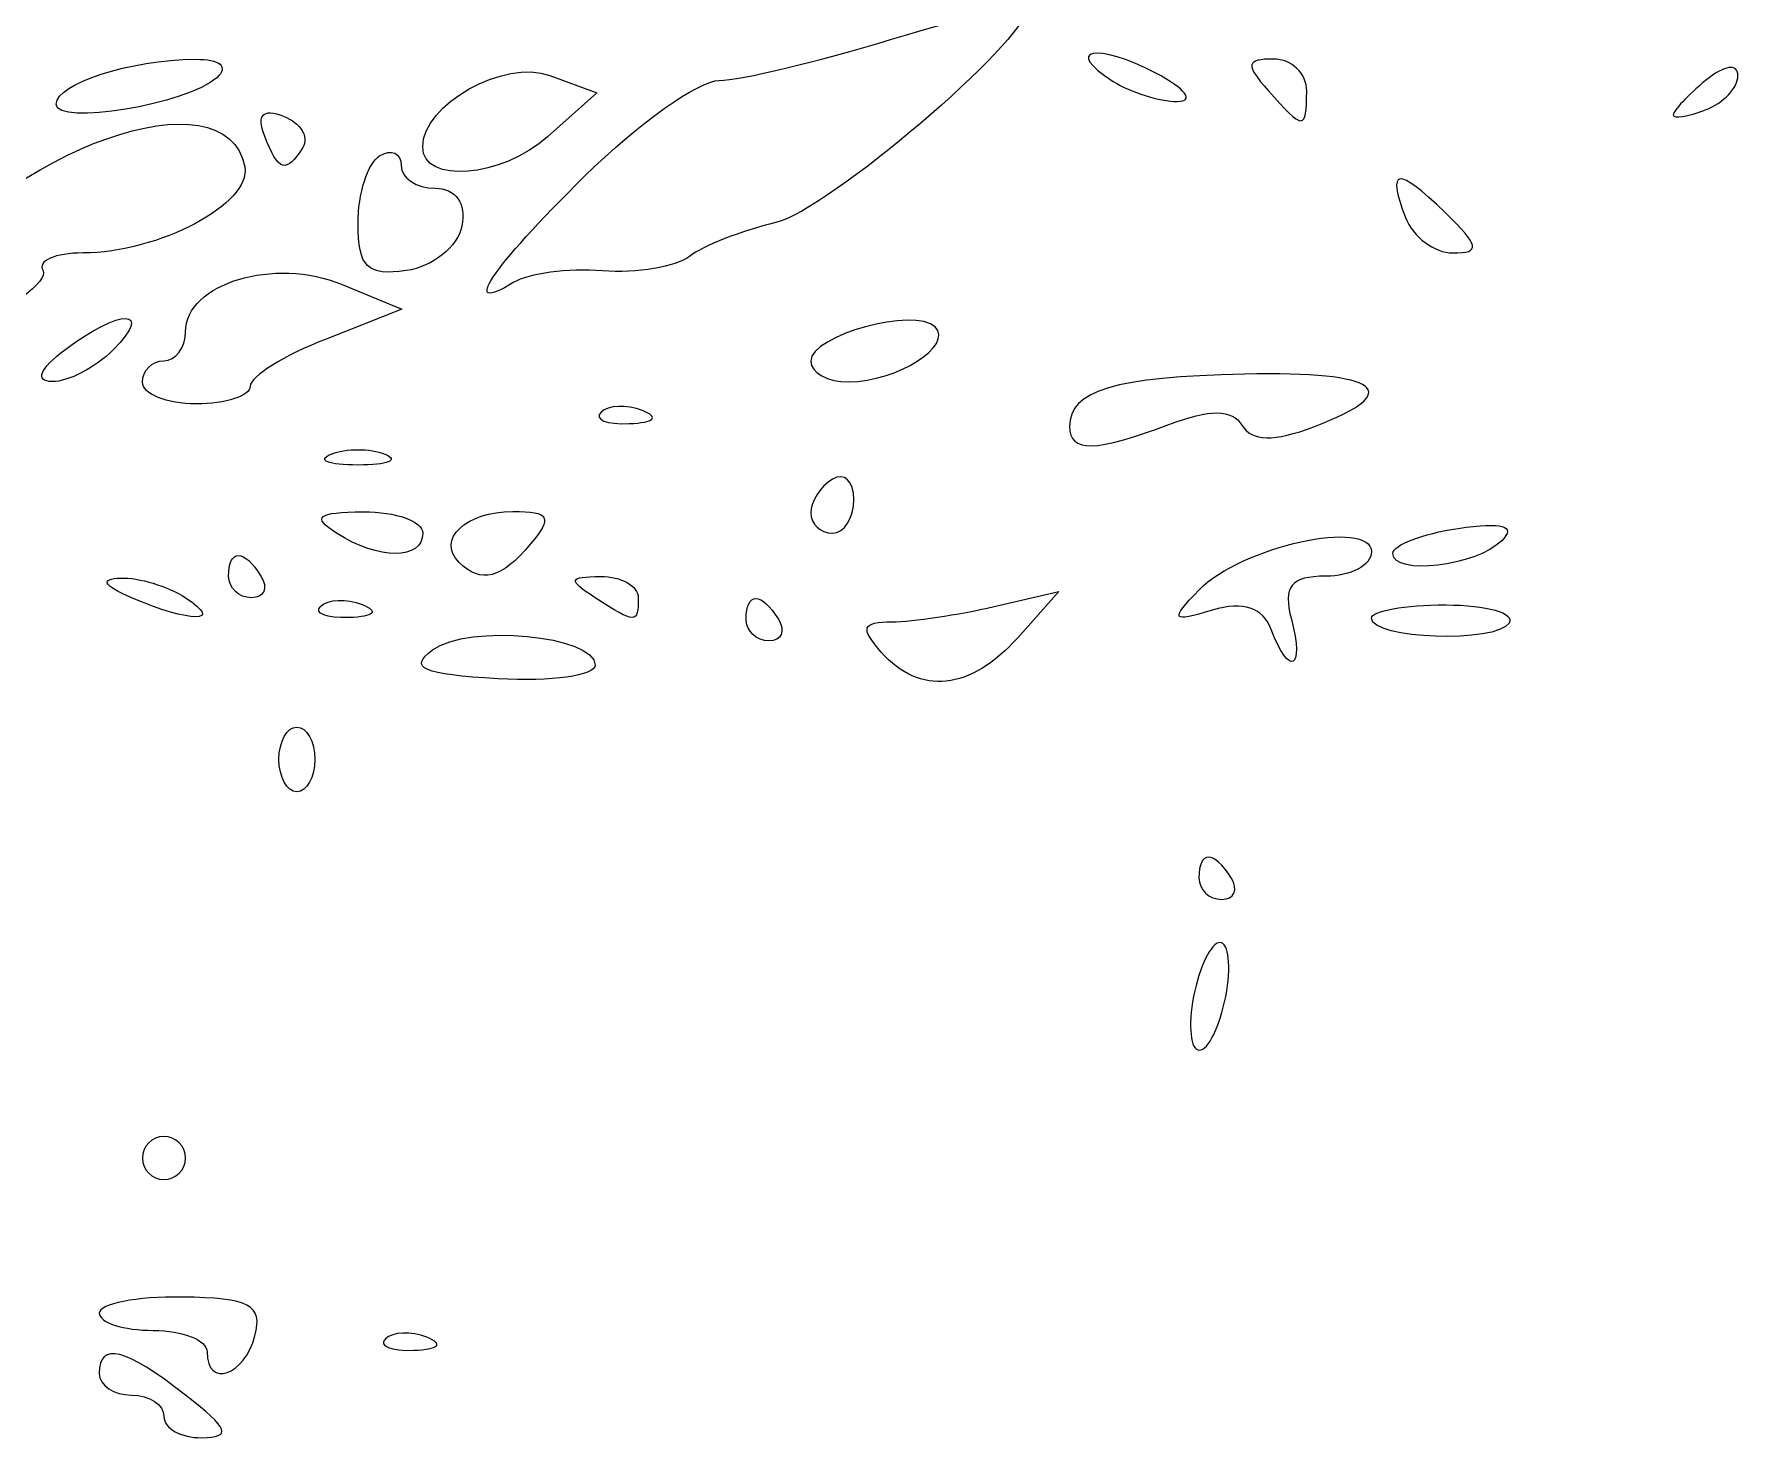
# Model space of a CAD drawing. Header units: centimetres. Extents: x -12.1 to 12.1, y -9.6 to 9.6.
# Drawn here: x 4.548 to 6.639, y -7.845 to -6.121 of the extents above; entities that cross this region are included whole.
import ezdxf

# ---------------------------------------------------------------- set-up
doc = ezdxf.new("R2010")
doc.units = ezdxf.units.CM
doc.header["$MEASUREMENT"] = 0
doc.layers.add('Layer 1', color=7, linetype='Continuous')

msp = doc.modelspace()

# ---------------------------------------------------------------- linework, layer by layer
at = {"layer": 'Layer 1'}
for points, knots in [([(5.24583, -6.41216), (5.28798, -6.41538), (5.33594, -6.40744), (5.35243, -6.39454), (5.35243, -6.39454), (5.3689, -6.38163), (5.41668, -6.36286), (5.45861, -6.35282), (5.45861, -6.35282), (5.52309, -6.33738), (5.76603, -6.13006), (5.76603, -6.09047), (5.76603, -6.09047), (5.76603, -6.08338), (5.69162, -6.10021), (5.60067, -6.12787), (5.60067, -6.12787), (5.50972, -6.15553), (5.41454, -6.17825), (5.38915, -6.17836), (5.38915, -6.17836), (5.36377, -6.17847), (5.28936, -6.23145), (5.22379, -6.29609), (5.22379, -6.29609), (5.10872, -6.40953), (5.0699, -6.4677), (5.13689, -6.4263), (5.13689, -6.4263), (5.15466, -6.41531), (5.20369, -6.40895), (5.24583, -6.41216)], [0, 0, 0, 0, 0.1111111, 0.1111111, 0.1111111, 0.1111111, 0.2222222, 0.2222222, 0.2222222, 0.2222222, 0.3333333, 0.3333333, 0.3333333, 0.3333333, 0.4444444, 0.4444444, 0.4444444, 0.4444444, 0.5555556, 0.5555556, 0.5555556, 0.5555556, 0.6666667, 0.6666667, 0.6666667, 0.6666667, 0.7777778, 0.7777778, 0.7777778, 0.7777778, 1, 1, 1, 1]), ([(5.87263, -6.1796), (5.80964, -6.13976), (5.85261, -6.13135), (5.92478, -6.16938), (5.92478, -6.16938), (5.96124, -6.1886), (5.97311, -6.20423), (5.95124, -6.20423), (5.95124, -6.20423), (5.92941, -6.20422), (5.89404, -6.19313), (5.87263, -6.1796)], [0, 0, 0, 0, 0.25, 0.25, 0.25, 0.25, 0.5, 0.5, 0.5, 0.5, 1, 1, 1, 1]), ([(4.45433, -6.49143), (4.51949, -6.45977), (4.56673, -6.42405), (4.55931, -6.41205), (4.55931, -6.41205), (4.55189, -6.40005), (4.57392, -6.39023), (4.60826, -6.39023), (4.60826, -6.39023), (4.70115, -6.39023), (4.81525, -6.32963), (4.80696, -6.2847), (4.80696, -6.2847), (4.78509, -6.16614), (4.5142, -6.26199), (4.3956, -6.43025), (4.3956, -6.43025), (4.34957, -6.49555), (4.3173, -6.54898), (4.32389, -6.54898), (4.32389, -6.54898), (4.33048, -6.54898), (4.38918, -6.52308), (4.45433, -6.49143)], [0, 0, 0, 0, 0.1428571, 0.1428571, 0.1428571, 0.1428571, 0.2857143, 0.2857143, 0.2857143, 0.2857143, 0.4285714, 0.4285714, 0.4285714, 0.4285714, 0.5714286, 0.5714286, 0.5714286, 0.5714286, 0.7142857, 0.7142857, 0.7142857, 0.7142857, 1, 1, 1, 1]), ([(4.77252, -6.17506), (4.78753, -6.16135), (4.77687, -6.15225), (4.74606, -6.15247), (4.74606, -6.15247), (4.6662, -6.15303), (4.57541, -6.18228), (4.57541, -6.20745), (4.57541, -6.20745), (4.57541, -6.23447), (4.73645, -6.20802), (4.77252, -6.17506)], [0, 0, 0, 0, 0.25, 0.25, 0.25, 0.25, 0.5, 0.5, 0.5, 0.5, 1, 1, 1, 1]), ([(5.18115, -6.17235), (5.12526, -6.15168), (5.0252, -6.20798), (5.0252, -6.2601), (5.0252, -6.2601), (5.0252, -6.30592), (5.12179, -6.29811), (5.17842, -6.24771), (5.17842, -6.24771), (5.17842, -6.24771), (5.23903, -6.19376), (5.23903, -6.19376), (5.23903, -6.19376), (5.23903, -6.19376), (5.18115, -6.17235), (5.18115, -6.17235)], [0, 0, 0, 0, 0.2, 0.2, 0.2, 0.2, 0.4, 0.4, 0.4, 0.4, 0.6, 0.6, 0.6, 0.6, 1, 1, 1, 1]), ([(6.06264, -6.19079), (6.03446, -6.15883), (6.03561, -6.15211), (6.06926, -6.15211), (6.06926, -6.15211), (6.09166, -6.15211), (6.10999, -6.16996), (6.10999, -6.19179), (6.10999, -6.19179), (6.10999, -6.24004), (6.10601, -6.23996), (6.06264, -6.19079)], [0, 0, 0, 0, 0.25, 0.25, 0.25, 0.25, 0.5, 0.5, 0.5, 0.5, 1, 1, 1, 1]), ([(6.55978, -6.22066), (6.55978, -6.21562), (6.57764, -6.19668), (6.59947, -6.17856), (6.59947, -6.17856), (6.62234, -6.15958), (6.63916, -6.15701), (6.63916, -6.17249), (6.63916, -6.17249), (6.63916, -6.18727), (6.6213, -6.20621), (6.59947, -6.21459), (6.59947, -6.21459), (6.57764, -6.22297), (6.55978, -6.2257), (6.55978, -6.22066)], [0, 0, 0, 0, 0.2, 0.2, 0.2, 0.2, 0.4, 0.4, 0.4, 0.4, 0.6, 0.6, 0.6, 0.6, 1, 1, 1, 1]), ([(4.87796, -6.26071), (4.88602, -6.24768), (4.87542, -6.23043), (4.85441, -6.22237), (4.85441, -6.22237), (4.82894, -6.2126), (4.82113, -6.22048), (4.83094, -6.24606), (4.83094, -6.24606), (4.84799, -6.2905), (4.85769, -6.29352), (4.87796, -6.26071)], [0, 0, 0, 0, 0.25, 0.25, 0.25, 0.25, 0.5, 0.5, 0.5, 0.5, 1, 1, 1, 1]), ([(5.07317, -6.35716), (5.07855, -6.32894), (5.06574, -6.31086), (5.04037, -6.31086), (5.04037, -6.31086), (5.01747, -6.31086), (4.99874, -6.29825), (4.99874, -6.28284), (4.99874, -6.28284), (4.99874, -6.26742), (4.98683, -6.26217), (4.97228, -6.27117), (4.97228, -6.27117), (4.95773, -6.28016), (4.94582, -6.31741), (4.94582, -6.35394), (4.94582, -6.35394), (4.94582, -6.40762), (4.9572, -6.41875), (5.00508, -6.41191), (5.00508, -6.41191), (5.03768, -6.40726), (5.06832, -6.38262), (5.07317, -6.35716)], [0, 0, 0, 0, 0.1428571, 0.1428571, 0.1428571, 0.1428571, 0.2857143, 0.2857143, 0.2857143, 0.2857143, 0.4285714, 0.4285714, 0.4285714, 0.4285714, 0.5714286, 0.5714286, 0.5714286, 0.5714286, 0.7142857, 0.7142857, 0.7142857, 0.7142857, 1, 1, 1, 1]), ([(6.23126, -6.34676), (6.20768, -6.28532), (6.22125, -6.28364), (6.27998, -6.34073), (6.27998, -6.34073), (6.3221, -6.38167), (6.32374, -6.39023), (6.28943, -6.39023), (6.28943, -6.39023), (6.26661, -6.39023), (6.24044, -6.37067), (6.23126, -6.34676)], [0, 0, 0, 0, 0.25, 0.25, 0.25, 0.25, 0.5, 0.5, 0.5, 0.5, 1, 1, 1, 1]), ([(4.81353, -6.55392), (4.81353, -6.54208), (4.8554, -6.51597), (4.90657, -6.49589), (4.90657, -6.49589), (4.90657, -6.49589), (4.99962, -6.45938), (4.99962, -6.45938), (4.99962, -6.45938), (4.99962, -6.45938), (4.92642, -6.42894), (4.92642, -6.42894), (4.92642, -6.42894), (4.84363, -6.3945), (4.73416, -6.42761), (4.73416, -6.48708), (4.73416, -6.48708), (4.73416, -6.50657), (4.72225, -6.52252), (4.7077, -6.52252), (4.7077, -6.52252), (4.69315, -6.52252), (4.68124, -6.53443), (4.68124, -6.54898), (4.68124, -6.54898), (4.68124, -6.56353), (4.71101, -6.57544), (4.74739, -6.57544), (4.74739, -6.57544), (4.78377, -6.57544), (4.81353, -6.56575), (4.81353, -6.55392)], [0, 0, 0, 0, 0.1111111, 0.1111111, 0.1111111, 0.1111111, 0.2222222, 0.2222222, 0.2222222, 0.2222222, 0.3333333, 0.3333333, 0.3333333, 0.3333333, 0.4444444, 0.4444444, 0.4444444, 0.4444444, 0.5555556, 0.5555556, 0.5555556, 0.5555556, 0.6666667, 0.6666667, 0.6666667, 0.6666667, 0.7777778, 0.7777778, 0.7777778, 0.7777778, 1, 1, 1, 1]), ([(4.64533, -6.50929), (4.69634, -6.45828), (4.65421, -6.45768), (4.58708, -6.50845), (4.58708, -6.50845), (4.55485, -6.53282), (4.54875, -6.54761), (4.57068, -6.54814), (4.57068, -6.54814), (4.58991, -6.5486), (4.6235, -6.53112), (4.64533, -6.50929)], [0, 0, 0, 0, 0.25, 0.25, 0.25, 0.25, 0.5, 0.5, 0.5, 0.5, 1, 1, 1, 1]), ([(5.50145, -6.52303), (5.50145, -6.49133), (5.62918, -6.45623), (5.65405, -6.4811), (5.65405, -6.4811), (5.67704, -6.50409), (5.60778, -6.54805), (5.54775, -6.54858), (5.54775, -6.54858), (5.52229, -6.5488), (5.50145, -6.5373), (5.50145, -6.52303)], [0, 0, 0, 0, 0.25, 0.25, 0.25, 0.25, 0.5, 0.5, 0.5, 0.5, 1, 1, 1, 1]), ([(5.81895, -6.60346), (5.81895, -6.55907), (5.87464, -6.54234), (6.03353, -6.53901), (6.03353, -6.53901), (6.20043, -6.53552), (6.23298, -6.56016), (6.1188, -6.60358), (6.1188, -6.60358), (6.06973, -6.62223), (6.04287, -6.62172), (6.03062, -6.6019), (6.03062, -6.6019), (6.01823, -6.58185), (5.99153, -6.58155), (5.94071, -6.60087), (5.94071, -6.60087), (5.85116, -6.63492), (5.81895, -6.6356), (5.81895, -6.60346)], [0, 0, 0, 0, 0.1666667, 0.1666667, 0.1666667, 0.1666667, 0.3333333, 0.3333333, 0.3333333, 0.3333333, 0.5, 0.5, 0.5, 0.5, 0.6666667, 0.6666667, 0.6666667, 0.6666667, 1, 1, 1, 1]), ([(5.24403, -6.58591), (5.25282, -6.57712), (5.27564, -6.57618), (5.29474, -6.58382), (5.29474, -6.58382), (5.31585, -6.59227), (5.30958, -6.59854), (5.27876, -6.59981), (5.27876, -6.59981), (5.25087, -6.60096), (5.23524, -6.5947), (5.24403, -6.58591)], [0, 0, 0, 0, 0.25, 0.25, 0.25, 0.25, 0.5, 0.5, 0.5, 0.5, 1, 1, 1, 1]), ([(4.9789, -6.63729), (4.96071, -6.62995), (4.93094, -6.62995), (4.91275, -6.63729), (4.91275, -6.63729), (4.89456, -6.64463), (4.90944, -6.65064), (4.94582, -6.65064), (4.94582, -6.65064), (4.9822, -6.65064), (4.99709, -6.64463), (4.9789, -6.63729)], [0, 0, 0, 0, 0.25, 0.25, 0.25, 0.25, 0.5, 0.5, 0.5, 0.5, 1, 1, 1, 1]), ([(5.50145, -6.70929), (5.50145, -6.6956), (5.51336, -6.67704), (5.52791, -6.66804), (5.52791, -6.66804), (5.54246, -6.65905), (5.55437, -6.67025), (5.55437, -6.69294), (5.55437, -6.69294), (5.55437, -6.71563), (5.54246, -6.73419), (5.52791, -6.73419), (5.52791, -6.73419), (5.51336, -6.73419), (5.50145, -6.72298), (5.50145, -6.70929)], [0, 0, 0, 0, 0.2, 0.2, 0.2, 0.2, 0.4, 0.4, 0.4, 0.4, 0.6, 0.6, 0.6, 0.6, 1, 1, 1, 1]), ([(5.0252, -6.73419), (5.0252, -6.71964), (4.99246, -6.70791), (4.95244, -6.70814), (4.95244, -6.70814), (4.89574, -6.70845), (4.88844, -6.7142), (4.91937, -6.73419), (4.91937, -6.73419), (4.97113, -6.76764), (5.0252, -6.76764), (5.0252, -6.73419)], [0, 0, 0, 0, 0.25, 0.25, 0.25, 0.25, 0.5, 0.5, 0.5, 0.5, 1, 1, 1, 1]), ([(5.15749, -6.74742), (5.18496, -6.71432), (5.18136, -6.70773), (5.13583, -6.70773), (5.13583, -6.70773), (5.07789, -6.70773), (5.0418, -6.74197), (5.07001, -6.77019), (5.07001, -6.77019), (5.09667, -6.79684), (5.12192, -6.79027), (5.15749, -6.74742)], [0, 0, 0, 0, 0.25, 0.25, 0.25, 0.25, 0.5, 0.5, 0.5, 0.5, 1, 1, 1, 1]), ([(6.0912, -6.84002), (6.08058, -6.79941), (6.09039, -6.78711), (6.13336, -6.78711), (6.13336, -6.78711), (6.16416, -6.78711), (6.18937, -6.77371), (6.18937, -6.75734), (6.18937, -6.75734), (6.18937, -6.71551), (6.02859, -6.75083), (5.97805, -6.80376), (5.97805, -6.80376), (5.94198, -6.84154), (5.9436, -6.84403), (5.99441, -6.82884), (5.99441, -6.82884), (6.03225, -6.81753), (6.05592, -6.8253), (6.06634, -6.85246), (6.06634, -6.85246), (6.08893, -6.91133), (6.10742, -6.90207), (6.0912, -6.84002)], [0, 0, 0, 0, 0.1428571, 0.1428571, 0.1428571, 0.1428571, 0.2857143, 0.2857143, 0.2857143, 0.2857143, 0.4285714, 0.4285714, 0.4285714, 0.4285714, 0.5714286, 0.5714286, 0.5714286, 0.5714286, 0.7142857, 0.7142857, 0.7142857, 0.7142857, 1, 1, 1, 1]), ([(6.34936, -6.74353), (6.36755, -6.72533), (6.35033, -6.72045), (6.29603, -6.72842), (6.29603, -6.72842), (6.25192, -6.7349), (6.21582, -6.74876), (6.21582, -6.75923), (6.21582, -6.75923), (6.21582, -6.787), (6.31789, -6.775), (6.34936, -6.74353)], [0, 0, 0, 0, 0.25, 0.25, 0.25, 0.25, 0.5, 0.5, 0.5, 0.5, 1, 1, 1, 1]), ([(4.82676, -6.78711), (4.80581, -6.7532), (4.78707, -6.7532), (4.78707, -6.78711), (4.78707, -6.78711), (4.78707, -6.80166), (4.79968, -6.81356), (4.81509, -6.81356), (4.81509, -6.81356), (4.8305, -6.81356), (4.83575, -6.80166), (4.82676, -6.78711)], [0, 0, 0, 0, 0.25, 0.25, 0.25, 0.25, 0.5, 0.5, 0.5, 0.5, 1, 1, 1, 1]), ([(4.73416, -6.81356), (4.71233, -6.79946), (4.67661, -6.78857), (4.65478, -6.78937), (4.65478, -6.78937), (4.62861, -6.79033), (4.63312, -6.79857), (4.66801, -6.81356), (4.66801, -6.81356), (4.74075, -6.84482), (4.78252, -6.84482), (4.73416, -6.81356)], [0, 0, 0, 0, 0.25, 0.25, 0.25, 0.25, 0.5, 0.5, 0.5, 0.5, 1, 1, 1, 1]), ([(5.28978, -6.81356), (5.28978, -6.79901), (5.26895, -6.78729), (5.24348, -6.78751), (5.24348, -6.78751), (5.20391, -6.78786), (5.20295, -6.79164), (5.23687, -6.81356), (5.23687, -6.81356), (5.2868, -6.84583), (5.28978, -6.84583), (5.28978, -6.81356)], [0, 0, 0, 0, 0.25, 0.25, 0.25, 0.25, 0.5, 0.5, 0.5, 0.5, 1, 1, 1, 1]), ([(4.95079, -6.82195), (4.93168, -6.8143), (4.90886, -6.81524), (4.90007, -6.82404), (4.90007, -6.82404), (4.89128, -6.83283), (4.90691, -6.83908), (4.9348, -6.83793), (4.9348, -6.83793), (4.96562, -6.83666), (4.97189, -6.83039), (4.95079, -6.82195)], [0, 0, 0, 0, 0.25, 0.25, 0.25, 0.25, 0.5, 0.5, 0.5, 0.5, 1, 1, 1, 1]), ([(5.46176, -6.84002), (5.44081, -6.80612), (5.42207, -6.80612), (5.42207, -6.84002), (5.42207, -6.84002), (5.42207, -6.85457), (5.43468, -6.86648), (5.45009, -6.86648), (5.45009, -6.86648), (5.4655, -6.86648), (5.47075, -6.85457), (5.46176, -6.84002)], [0, 0, 0, 0, 0.25, 0.25, 0.25, 0.25, 0.5, 0.5, 0.5, 0.5, 1, 1, 1, 1]), ([(5.75532, -6.86263), (5.75532, -6.86263), (5.80572, -6.80587), (5.80572, -6.80587), (5.80572, -6.80587), (5.80572, -6.80587), (5.72635, -6.82436), (5.72635, -6.82436), (5.72635, -6.82436), (5.68269, -6.83454), (5.62637, -6.84298), (5.6012, -6.84313), (5.6012, -6.84313), (5.56412, -6.84334), (5.5616, -6.85042), (5.58797, -6.88039), (5.58797, -6.88039), (5.63523, -6.93412), (5.69773, -6.92749), (5.75532, -6.86263)], [0, 0, 0, 0, 0.1666667, 0.1666667, 0.1666667, 0.1666667, 0.3333333, 0.3333333, 0.3333333, 0.3333333, 0.5, 0.5, 0.5, 0.5, 0.6666667, 0.6666667, 0.6666667, 0.6666667, 1, 1, 1, 1]), ([(6.35844, -6.84472), (6.36603, -6.83243), (6.3311, -6.82238), (6.28081, -6.82238), (6.28081, -6.82238), (6.23051, -6.82238), (6.18937, -6.82977), (6.18937, -6.8388), (6.18937, -6.8388), (6.18937, -6.86441), (6.34295, -6.86979), (6.35844, -6.84472)], [0, 0, 0, 0, 0.25, 0.25, 0.25, 0.25, 0.5, 0.5, 0.5, 0.5, 1, 1, 1, 1]), ([(5.23687, -6.89619), (5.23687, -6.85978), (5.08108, -6.84522), (5.03731, -6.87753), (5.03731, -6.87753), (5.00715, -6.8998), (5.02501, -6.90769), (5.11769, -6.91303), (5.11769, -6.91303), (5.18324, -6.91681), (5.23687, -6.90923), (5.23687, -6.89619)], [0, 0, 0, 0, 0.25, 0.25, 0.25, 0.25, 0.5, 0.5, 0.5, 0.5, 1, 1, 1, 1]), ([(4.89291, -7.012), (4.89291, -6.99017), (4.88299, -6.97231), (4.87086, -6.97231), (4.87086, -6.97231), (4.85873, -6.97231), (4.84881, -6.99017), (4.84881, -7.012), (4.84881, -7.012), (4.84881, -7.03383), (4.85873, -7.05169), (4.87086, -7.05169), (4.87086, -7.05169), (4.88299, -7.05169), (4.89291, -7.03383), (4.89291, -7.012)], [0, 0, 0, 0, 0.2, 0.2, 0.2, 0.2, 0.4, 0.4, 0.4, 0.4, 0.6, 0.6, 0.6, 0.6, 1, 1, 1, 1]), ([(5.9777, -7.15752), (5.9777, -7.12362), (5.99643, -7.12362), (6.01739, -7.15752), (6.01739, -7.15752), (6.02638, -7.17207), (6.02113, -7.18398), (6.00572, -7.18398), (6.00572, -7.18398), (5.99031, -7.18398), (5.9777, -7.17207), (5.9777, -7.15752)], [0, 0, 0, 0, 0.25, 0.25, 0.25, 0.25, 0.5, 0.5, 0.5, 0.5, 1, 1, 1, 1]), ([(5.97122, -7.30304), (5.97818, -7.26666), (5.99273, -7.2369), (6.00357, -7.2369), (6.00357, -7.2369), (6.01441, -7.2369), (6.01759, -7.26666), (6.01063, -7.30304), (6.01063, -7.30304), (6.00368, -7.33942), (5.98912, -7.36919), (5.97828, -7.36919), (5.97828, -7.36919), (5.96744, -7.36919), (5.96427, -7.33942), (5.97122, -7.30304)], [0, 0, 0, 0, 0.2, 0.2, 0.2, 0.2, 0.4, 0.4, 0.4, 0.4, 0.6, 0.6, 0.6, 0.6, 1, 1, 1, 1]), ([(4.68124, -7.50148), (4.68124, -7.48693), (4.69315, -7.47502), (4.7077, -7.47502), (4.7077, -7.47502), (4.72225, -7.47502), (4.73416, -7.48693), (4.73416, -7.50148), (4.73416, -7.50148), (4.73416, -7.51603), (4.72225, -7.52794), (4.7077, -7.52794), (4.7077, -7.52794), (4.69315, -7.52794), (4.68124, -7.51603), (4.68124, -7.50148)], [0, 0, 0, 0, 0.2, 0.2, 0.2, 0.2, 0.4, 0.4, 0.4, 0.4, 0.6, 0.6, 0.6, 0.6, 1, 1, 1, 1]), ([(4.76062, -7.73961), (4.76062, -7.72505), (4.73085, -7.71315), (4.69447, -7.71315), (4.69447, -7.71315), (4.65809, -7.71315), (4.62832, -7.70364), (4.62832, -7.69201), (4.62832, -7.69201), (4.62832, -7.68039), (4.67402, -7.67146), (4.72987, -7.67217), (4.72987, -7.67217), (4.81319, -7.67323), (4.82925, -7.68176), (4.81938, -7.71976), (4.81938, -7.71976), (4.80664, -7.76885), (4.76062, -7.78439), (4.76062, -7.73961)], [0, 0, 0, 0, 0.1666667, 0.1666667, 0.1666667, 0.1666667, 0.3333333, 0.3333333, 0.3333333, 0.3333333, 0.5, 0.5, 0.5, 0.5, 0.6666667, 0.6666667, 0.6666667, 0.6666667, 1, 1, 1, 1]), ([(4.97945, -7.72362), (4.98824, -7.71483), (5.01106, -7.71389), (5.03016, -7.72153), (5.03016, -7.72153), (5.05127, -7.72998), (5.045, -7.73625), (5.01417, -7.73752), (5.01417, -7.73752), (4.98628, -7.73867), (4.97066, -7.73241), (4.97945, -7.72362)], [0, 0, 0, 0, 0.25, 0.25, 0.25, 0.25, 0.5, 0.5, 0.5, 0.5, 1, 1, 1, 1]), ([(4.7077, -7.81898), (4.7077, -7.80443), (4.68984, -7.79252), (4.66801, -7.79252), (4.66801, -7.79252), (4.64618, -7.79252), (4.62832, -7.78062), (4.62832, -7.76606), (4.62832, -7.76606), (4.62832, -7.72672), (4.66023, -7.7347), (4.73416, -7.79252), (4.73416, -7.79252), (4.78776, -7.83445), (4.79152, -7.84437), (4.754, -7.84485), (4.754, -7.84485), (4.72854, -7.84517), (4.7077, -7.83353), (4.7077, -7.81898)], [0, 0, 0, 0, 0.1666667, 0.1666667, 0.1666667, 0.1666667, 0.3333333, 0.3333333, 0.3333333, 0.3333333, 0.5, 0.5, 0.5, 0.5, 0.6666667, 0.6666667, 0.6666667, 0.6666667, 1, 1, 1, 1])]:
    msp.add_open_spline(points, degree=3, knots=knots, dxfattribs=at)

doc.saveas('drawing.dxf')
